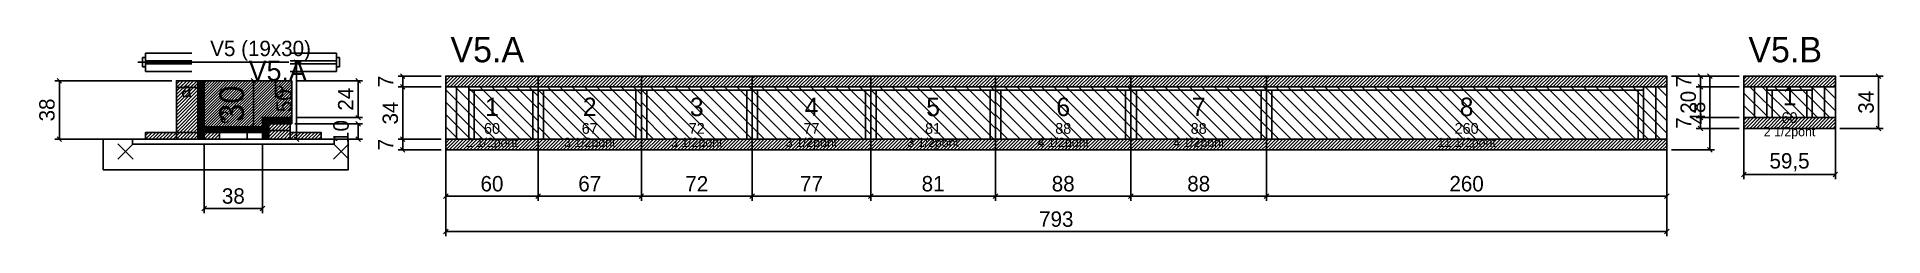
# Model space of a CAD drawing. Extents: x -69 to 1130, y -97 to 32.
import ezdxf
from ezdxf.enums import TextEntityAlignment as Align

# ---------------------------------------------------------------- set-up
doc = ezdxf.new("R2010")
doc.units = 0
for name, color, linetype in [('5', 5, 'Continuous'), ('barrote', 126, 'Continuous'), ('CONCRETO', 251, 'Continuous'), ('COTA', 241, 'Continuous'), ('Cota Seção (2x)', 241, 'Continuous'), ('detalhes', 7, 'Continuous'), ('Hachura', 251, 'Continuous'), ('Madeira', 126, 'Continuous'), ('NOMENCLATURA', 7, 'Continuous'), ('Painéis', 200, 'Continuous'), ('presilha', 224, 'Continuous'), ('Reaproveitamento', 30, 'Continuous'), ('SARR_2.2x7', 40, 'Continuous'), ('SARR_3.5x7', 81, 'Continuous'), ('SCO-___-LAJ', 224, 'Continuous'), ('TENSOR', 224, 'Continuous'), ('texto', 7, 'Continuous'), ('Texto Seção', 7, 'Continuous')]:
    doc.layers.add(name, color=color, linetype=linetype)
doc.dimstyles.new('PAINEL', dxfattribs={"dimtxt": 10, "dimasz": 3, "dimexe": 3, "dimexo": 3, "dimgap": 3, "dimtad": 1, "dimblk": 'OBLIQUE', "dimblk1": 'OBLIQUE', "dimcen": 2.5, "dimclrd": 4, "dimclre": 4, "dimclrt": 240, "dimazin": 3, "dimtfac": 1, "dimtmove": 0, "dimatfit": 3})
doc.dimstyles.new('SECAO2X', dxfattribs={"dimtxt": 16, "dimasz": 3, "dimexe": 3, "dimexo": 3, "dimgap": 3, "dimtad": 1, "dimblk": 'OBLIQUE', "dimblk1": 'OBLIQUE', "dimcen": 2.5, "dimclrd": 4, "dimclre": 4, "dimclrt": 240, "dimazin": 3, "dimtfac": 1, "dimtmove": 0, "dimatfit": 3})

# ---------------------------------------------------------------- blocks, each defined once
blk = doc.blocks.new('_OBLIQUE')
at = {"color": 0, "linetype": 'BYBLOCK'}
blk.add_line((-0.5, -0.5), (0.5, 0.5), dxfattribs=at)

msp = doc.modelspace()

# ---------------------------------------------------------------- hatches: boundary and pattern name
at = {"layer": 'COTA'}
h = msp.add_hatch(dxfattribs=at)
h.set_pattern_fill('ANSI31', scale=0.4)
h.paths.add_polyline_path([(40, -26), (40, 4), (97, 4), (97, -20), (78, -20), (78, -26)])
h = msp.add_hatch(dxfattribs=at)
h.set_pattern_fill('ANSI31', scale=0.5)
h.paths.add_polyline_path([(197, 0), (257, 0), (257, 7), (197, 7)])
h = msp.add_hatch(dxfattribs=at)
h.set_pattern_fill('ANSI31', scale=0.5)
h.paths.add_polyline_path([(257, 0), (324, 0), (324, 7), (257, 7)])
h = msp.add_hatch(dxfattribs=at)
h.set_pattern_fill('ANSI31', scale=0.5)
h.paths.add_polyline_path([(324, 0), (396, 0), (396, 7), (324, 7)])
h = msp.add_hatch(dxfattribs=at)
h.set_pattern_fill('ANSI31', scale=0.5)
h.paths.add_polyline_path([(396, 0), (473, 0), (473, 7), (396, 7)])
h = msp.add_hatch(dxfattribs=at)
h.set_pattern_fill('ANSI31', scale=0.5)
h.paths.add_polyline_path([(473, 0), (554, 0), (554, 7), (473, 7)])
h = msp.add_hatch(dxfattribs=at)
h.set_pattern_fill('ANSI31', scale=0.5)
h.paths.add_polyline_path([(554, 0), (642, 0), (642, 7), (554, 7)])
h = msp.add_hatch(dxfattribs=at)
h.set_pattern_fill('ANSI31', scale=0.5)
h.paths.add_polyline_path([(642, 0), (730, 0), (730, 7), (642, 7)])
h = msp.add_hatch(dxfattribs=at)
h.set_pattern_fill('ANSI31', scale=0.5)
h.paths.add_polyline_path([(730, 0), (990, 0), (990, 7), (730, 7)])
h = msp.add_hatch(dxfattribs=at)
h.set_pattern_fill('ANSI31', scale=0.5)
h.paths.add_polyline_path([(1040, 0), (1099.5, 0), (1099.5, 7), (1040, 7)])
h = msp.add_hatch(dxfattribs=at)
h.set_pattern_fill('ANSI31', scale=0.5)
h.paths.add_polyline_path([(1040, -27), (1099.5, -27), (1099.5, -20), (1040, -20)])
h = msp.add_hatch(dxfattribs=at)
h.set_pattern_fill('ANSI31', scale=0.5)
h.paths.add_polyline_path([(197, -41), (257, -41), (257, -34), (197, -34)])
h = msp.add_hatch(dxfattribs=at)
h.set_pattern_fill('ANSI31', scale=0.5)
h.paths.add_polyline_path([(257, -41), (324, -41), (324, -34), (257, -34)])
h = msp.add_hatch(dxfattribs=at)
h.set_pattern_fill('ANSI31', scale=0.5)
h.paths.add_polyline_path([(324, -41), (396, -41), (396, -34), (324, -34)])
h = msp.add_hatch(dxfattribs=at)
h.set_pattern_fill('ANSI31', scale=0.5)
h.paths.add_polyline_path([(396, -41), (473, -41), (473, -34), (396, -34)])
h = msp.add_hatch(dxfattribs=at)
h.set_pattern_fill('ANSI31', scale=0.5)
h.paths.add_polyline_path([(473, -41), (554, -41), (554, -34), (473, -34)])
h = msp.add_hatch(dxfattribs=at)
h.set_pattern_fill('ANSI31', scale=0.5)
h.paths.add_polyline_path([(554, -41), (642, -41), (642, -34), (554, -34)])
h = msp.add_hatch(dxfattribs=at)
h.set_pattern_fill('ANSI31', scale=0.5)
h.paths.add_polyline_path([(642, -41), (730, -41), (730, -34), (642, -34)])
h = msp.add_hatch(dxfattribs=at)
h.set_pattern_fill('ANSI31', scale=0.5)
h.paths.add_polyline_path([(730, -41), (990, -41), (990, -34), (730, -34)])
at = {"layer": 'Hachura'}
h = msp.add_hatch(dxfattribs=at)
h.set_pattern_fill('ANSI31', scale=0.5)
h.paths.add_polyline_path([(22, -34), (36, -34), (36, 4), (22, 4)])
h = msp.add_hatch(dxfattribs=at)
h.set_pattern_fill('ANSI31', scale=0.5)
h.paths.add_polyline_path([(22, -0.4), (36, -0.4), (36, 4), (22, 4)])
h = msp.add_hatch(dxfattribs=at)
h.set_pattern_fill('SOLID')
h.paths.add_polyline_path([(36, -34), (40, -34), (40, 4), (36, 4)])
h = msp.add_hatch(dxfattribs=at)
h.set_pattern_fill('SOLID')
h.paths.add_polyline_path([(78, -24), (97, -24), (97, -20), (78, -20)])
h = msp.add_hatch(dxfattribs=at)
h.set_pattern_fill('ANSI31', scale=0.5)
h.paths.add_polyline_path([(2, -34), (22, -34), (22, -29.6), (2, -29.6)])
h = msp.add_hatch(dxfattribs=at)
h.set_pattern_fill('SOLID')
h.paths.add_polyline_path([(40, -29.6), (78, -29.6), (78, -26), (40, -26)])
h = msp.add_hatch(dxfattribs=at)
h.set_pattern_fill('ANSI31', scale=0.5)
h.paths.add_polyline_path([(40, -34), (50, -34), (50, -29.6), (40, -29.6)])
h = msp.add_hatch(dxfattribs=at)
h.set_pattern_fill('SOLID')
h.paths.add_polyline_path([(78, -34), (82, -34), (82, -24), (78, -24)])
h = msp.add_hatch(dxfattribs=at)
h.set_pattern_fill('ANSI31', scale=0.5)
h.paths.add_polyline_path([(82, -34), (96, -34), (96, -24), (82, -24)])
h = msp.add_hatch(dxfattribs=at)
h.set_pattern_fill('ANSI31', scale=0.5)
h.paths.add_polyline_path([(82, -28.4), (96, -28.4), (96, -24), (82, -24)])
h = msp.add_hatch(dxfattribs=at)
h.set_pattern_fill('ANSI31', scale=0.5)
h.paths.add_polyline_path([(96, -34), (116, -34), (116, -29.6), (96, -29.6)])

# ---------------------------------------------------------------- linework, layer by layer
for p, q in [((0, 19), (0, 13)), ((2, 19), (0, 19)), ((2, 13), (0, 13)), ((2, 22), (32, 22)), ((2, 22), (2, 10)), ((2, 17), (32, 17)), ((2, 15), (32, 15)), ((96, 22), (126, 22)), ((96, 17), (126, 17)), ((96, 15), (126, 15)), ((126, 22), (126, 10)), ((126, 19), (128, 19)), ((126, 13), (128, 13)), ((128, 19), (128, 13)), ((2, 10), (32, 10)), ((96, 10), (126, 10))]:
    msp.add_line(p, q)
at = {"layer": 'barrote'}
msp.add_lwpolyline([(-25.5, -54), (133.5, -54), (133.5, -34), (-25.5, -34)], close=True, dxfattribs=at)
at = {"layer": 'CONCRETO'}
msp.add_lwpolyline([(40, -26), (40, 4), (97, 4), (97, -20), (78, -20), (78, -26)], close=True, dxfattribs=at)
at = {"layer": 'Madeira'}
for points in [[(22, -34), (36, -34), (36, 4), (22, 4)], [(22, -0.4), (36, -0.4), (36, 4), (22, 4)], [(2, -34), (22, -34), (22, -29.6), (2, -29.6)], [(22, -34), (36, -34), (36, -29.6), (22, -29.6)], [(40, -34), (50, -34), (50, -29.6), (40, -29.6)], [(68, -34), (78, -34), (78, -29.6), (68, -29.6)], [(82, -34), (96, -34), (96, -24), (82, -24)], [(82, -28.4), (96, -28.4), (96, -24), (82, -24)], [(96, -34), (116, -34), (116, -29.6), (96, -29.6)]]:
    msp.add_lwpolyline(points, close=True, dxfattribs=at)
at = {"layer": 'Painéis'}
for p, q in [((197, 0), (257, 0)), ((197, -34), (197, 0)), ((257, -34), (257, 0)), ((257, -34), (257, 0)), ((257, 0), (324, 0)), ((257, -34), (257, 0)), ((324, -34), (324, 0)), ((324, -34), (324, 0)), ((324, 0), (396, 0)), ((324, -34), (324, 0)), ((396, -34), (396, 0)), ((396, -34), (396, 0)), ((396, 0), (473, 0)), ((396, -34), (396, 0)), ((473, -34), (473, 0)), ((473, -34), (473, 0)), ((473, 0), (554, 0)), ((473, -34), (473, 0)), ((554, -34), (554, 0)), ((554, -34), (554, 0)), ((554, 0), (642, 0)), ((554, -34), (554, 0)), ((642, -34), (642, 0)), ((642, -34), (642, 0)), ((642, 0), (730, 0)), ((642, -34), (642, 0)), ((730, -34), (730, 0)), ((730, -34), (730, 0)), ((730, 0), (990, 0)), ((730, -34), (730, 0)), ((990, -34), (990, 0)), ((1040, 0), (1099.5, 0)), ((1040, -20), (1040, 0)), ((1099.5, -20), (1099.5, 0)), ((1040, -20), (1099.5, -20)), ((197, -34), (257, -34)), ((257, -34), (324, -34)), ((324, -34), (396, -34)), ((396, -34), (473, -34)), ((473, -34), (554, -34)), ((554, -34), (642, -34)), ((642, -34), (730, -34)), ((730, -34), (990, -34))]:
    msp.add_line(p, q, dxfattribs=at)
for points in [[(36, -34), (40, -34), (40, 4), (36, 4)], [(78, -24), (97, -24), (97, -20), (78, -20)], [(40, -29.6), (78, -29.6), (78, -26), (40, -26)], [(78, -34), (82, -34), (82, -24), (78, -24)]]:
    msp.add_lwpolyline(points, close=True, dxfattribs=at)
at = {"layer": 'presilha'}
for p, q in [((-16, -47), (-6, -37)), ((-16, -37), (-6, -47)), ((124, -47), (134, -37)), ((124, -37), (134, -47))]:
    msp.add_line(p, q, dxfattribs=at)
at = {"layer": 'Reaproveitamento', "color": 30}
for p, q in [((237, -34), (203, 0)), ((245, -34), (211, 0)), ((253, -34), (219, 0)), ((257, -30), (227, 0)), ((257, -22), (235, 0)), ((257, -14), (243, 0)), ((257, -6), (251, 0)), ((297, -34), (263, 0)), ((305, -34), (271, 0)), ((313, -34), (279, 0)), ((321, -34), (287, 0)), ((324, -29), (295, 0)), ((324, -21), (303, 0)), ((324, -13), (311, 0)), ((324, -5), (319, 0)), ((364, -34), (330, 0)), ((372, -34), (338, 0)), ((380, -34), (346, 0)), ((388, -34), (354, 0)), ((396, -34), (362, 0)), ((396, -26), (370, 0)), ((396, -18), (378, 0)), ((396, -10), (386, 0)), ((396, -2), (394, 0)), ((436, -34), (402, 0)), ((444, -34), (410, 0)), ((452, -34), (418, 0)), ((460, -34), (426, 0)), ((468, -34), (434, 0)), ((473, -31), (442, 0)), ((473, -23), (450, 0)), ((473, -15), (458, 0)), ((473, -7), (466, 0)), ((513, -34), (479, 0)), ((521, -34), (487, 0)), ((529, -34), (495, 0)), ((537, -34), (503, 0)), ((545, -34), (511, 0)), ((553, -34), (519, 0)), ((554, -27), (527, 0)), ((554, -19), (535, 0)), ((554, -11), (543, 0)), ((554, -3), (551, 0)), ((594, -34), (560, 0)), ((602, -34), (568, 0)), ((610, -34), (576, 0)), ((618, -34), (584, 0)), ((626, -34), (592, 0)), ((634, -34), (600, 0)), ((642, -34), (608, 0)), ((642, -26), (616, 0)), ((642, -18), (624, 0)), ((642, -10), (632, 0)), ((642, -2), (640, 0)), ((682, -34), (648, 0)), ((690, -34), (656, 0)), ((698, -34), (664, 0)), ((706, -34), (672, 0)), ((714, -34), (680, 0)), ((722, -34), (688, 0)), ((730, -34), (696, 0)), ((730, -26), (704, 0)), ((730, -18), (712, 0)), ((730, -10), (720, 0)), ((730, -2), (728, 0)), ((770, -34), (736, 0)), ((778, -34), (744, 0)), ((786, -34), (752, 0)), ((794, -34), (760, 0)), ((802, -34), (768, 0)), ((810, -34), (776, 0)), ((818, -34), (784, 0)), ((826, -34), (792, 0)), ((834, -34), (800, 0)), ((842, -34), (808, 0)), ((850, -34), (816, 0)), ((858, -34), (824, 0)), ((866, -34), (832, 0)), ((874, -34), (840, 0)), ((882, -34), (848, 0)), ((890, -34), (856, 0)), ((898, -34), (864, 0)), ((906, -34), (872, 0)), ((914, -34), (880, 0)), ((922, -34), (888, 0)), ((930, -34), (896, 0)), ((938, -34), (904, 0)), ((946, -34), (912, 0)), ((954, -34), (920, 0)), ((962, -34), (928, 0)), ((970, -34), (936, 0)), ((978, -34), (944, 0)), ((986, -34), (952, 0)), ((990, -30), (960, 0)), ((990, -22), (968, 0)), ((990, -14), (976, 0)), ((990, -6), (984, 0)), ((1064, -20), (1044, 0)), ((1072, -20), (1052, 0)), ((1080, -20), (1060, 0)), ((1088, -20), (1068, 0)), ((1096, -20), (1076, 0)), ((1099.5, -15.5), (1084, 0)), ((1099.5, -7.5), (1092, 0)), ((229, -34), (197, -2)), ((221, -34), (197, -10)), ((289, -34), (257, -2)), ((281, -34), (257, -10)), ((356, -34), (324, -2)), ((348, -34), (324, -10)), ((428, -34), (396, -2)), ((420, -34), (396, -10)), ((505, -34), (473, -2)), ((497, -34), (473, -10)), ((586, -34), (554, -2)), ((578, -34), (554, -10)), ((674, -34), (642, -2)), ((666, -34), (642, -10)), ((762, -34), (730, -2)), ((754, -34), (730, -10)), ((1056, -20), (1040, -4)), ((213, -34), (197, -18)), ((273, -34), (257, -18)), ((340, -34), (324, -18)), ((412, -34), (396, -18)), ((489, -34), (473, -18)), ((570, -34), (554, -18)), ((658, -34), (642, -18)), ((746, -34), (730, -18)), ((1048, -20), (1040, -12)), ((1040, -20), (1040, -20)), ((205, -34), (197, -26)), ((197, -34), (197, -34)), ((265, -34), (257, -26)), ((257, -34), (257, -34)), ((332, -34), (324, -26)), ((324, -34), (324, -34)), ((404, -34), (396, -26)), ((396, -34), (396, -34)), ((481, -34), (473, -26)), ((473, -34), (473, -34)), ((562, -34), (554, -26)), ((554, -34), (554, -34)), ((650, -34), (642, -26)), ((642, -34), (642, -34)), ((738, -34), (730, -26)), ((730, -34), (730, -34))]:
    msp.add_line(p, q, dxfattribs=at)
at = {"layer": 'SARR_2.2x7'}
for p, q in [((204, -34), (204, 0)), ((983, -34), (983, 0)), ((1047, -20), (1047, 0)), ((1092.5, -20), (1092.5, 0)), ((212, -2.2), (257, -2.2)), ((257, -2.2), (324, -2.2)), ((324, -2.2), (396, -2.2)), ((396, -2.2), (473, -2.2)), ((473, -2.2), (554, -2.2)), ((554, -2.2), (642, -2.2)), ((642, -2.2), (730, -2.2)), ((730, -2.2), (975, -2.2)), ((1055, -2.2), (1084.5, -2.2))]:
    msp.add_line(p, q, dxfattribs=at)
at = {"layer": 'SARR_3.5x7'}
for p, q in [((212, -34), (212, 0)), ((257, -34), (257, 0)), ((257, -34), (257, 0)), ((324, -34), (324, 0)), ((324, -34), (324, 0)), ((396, -34), (396, 0)), ((396, -34), (396, 0)), ((473, -34), (473, 0)), ((473, -34), (473, 0)), ((554, -34), (554, 0)), ((554, -34), (554, 0)), ((642, -34), (642, 0)), ((642, -34), (642, 0)), ((730, -34), (730, 0)), ((730, -34), (730, 0)), ((975, -34), (975, 0)), ((1055, -20), (1055, 0)), ((1084.5, -20), (1084.5, 0)), ((215.5, -34), (215.5, -2.2)), ((253.5, -34), (253.5, -2.2)), ((260.5, -34), (260.5, -2.2)), ((320.5, -34), (320.5, -2.2)), ((327.5, -34), (327.5, -2.2)), ((392.5, -34), (392.5, -2.2)), ((399.5, -34), (399.5, -2.2)), ((469.5, -34), (469.5, -2.2)), ((476.5, -34), (476.5, -2.2)), ((550.5, -34), (550.5, -2.2)), ((557.5, -34), (557.5, -2.2)), ((638.5, -34), (638.5, -2.2)), ((645.5, -34), (645.5, -2.2)), ((726.5, -34), (726.5, -2.2)), ((733.5, -34), (733.5, -2.2)), ((971.5, -34), (971.5, -2.2)), ((1058.5, -20), (1058.5, -2.2)), ((1081, -20), (1081, -2.2)), ((1055, -20), (1058.5, -20)), ((1081, -20), (1084.5, -20)), ((212, -34), (215.5, -34)), ((253.5, -34), (257, -34)), ((257, -34), (260.5, -34)), ((320.5, -34), (324, -34)), ((324, -34), (327.5, -34)), ((392.5, -34), (396, -34)), ((396, -34), (399.5, -34)), ((469.5, -34), (473, -34)), ((473, -34), (476.5, -34)), ((550.5, -34), (554, -34)), ((554, -34), (557.5, -34)), ((638.5, -34), (642, -34)), ((642, -34), (645.5, -34)), ((726.5, -34), (730, -34)), ((730, -34), (733.5, -34)), ((971.5, -34), (975, -34))]:
    msp.add_line(p, q, dxfattribs=at)
at = {"layer": 'SCO-___-LAJ'}
for points in [[(197, 0), (257, 0), (257, 7), (197, 7)], [(257, 0), (324, 0), (324, 7), (257, 7)], [(324, 0), (396, 0), (396, 7), (324, 7)], [(396, 0), (473, 0), (473, 7), (396, 7)], [(473, 0), (554, 0), (554, 7), (473, 7)], [(554, 0), (642, 0), (642, 7), (554, 7)], [(642, 0), (730, 0), (730, 7), (642, 7)], [(730, 0), (990, 0), (990, 7), (730, 7)], [(1040, 0), (1099.5, 0), (1099.5, 7), (1040, 7)], [(1040, -27), (1099.5, -27), (1099.5, -20), (1040, -20)], [(-6.5, -37.2), (124.5, -37.2), (124.5, -34), (-6.5, -34)], [(197, -41), (257, -41), (257, -34), (197, -34)], [(257, -41), (324, -41), (324, -34), (257, -34)], [(324, -41), (396, -41), (396, -34), (324, -34)], [(396, -41), (473, -41), (473, -34), (396, -34)], [(473, -41), (554, -41), (554, -34), (473, -34)], [(554, -41), (642, -41), (642, -34), (554, -34)], [(642, -41), (730, -41), (730, -34), (642, -34)], [(730, -41), (990, -41), (990, -34), (730, -34)]]:
    msp.add_lwpolyline(points, close=True, dxfattribs=at)
at = {"layer": 'TENSOR'}
msp.add_line((-3, 16), (95, 16), dxfattribs=at)

# ---------------------------------------------------------------- texts
at = {"layer": '5'}
for s, height, p in [('1', 12, (1069.75, -6)), ('1', 12, (227, -13)), ('2', 12, (290.5, -13)), ('3', 12, (360, -13)), ('4', 12, (434.5, -13)), ('5', 12, (513.5, -13)), ('6', 12, (598, -13)), ('7', 12, (686, -13)), ('8', 12, (860, -13)), ('60', 7, (227, -27)), ('67', 7, (290.5, -27)), ('72', 7, (360, -27)), ('77', 7, (434.5, -27)), ('81', 7, (513.5, -27)), ('88', 7, (598, -27)), ('88', 7, (686, -27)), ('260', 7, (860, -27)), ('60', 7, (1069.75, -20))]:
    msp.add_text(s, height=height, dxfattribs=at).set_placement(p, align=Align.MIDDLE_CENTER)
at = {"layer": 'detalhes'}
for s, p in [('a', (25, -6.7)), ('b', (85, -6.7)), ('c', (50, -23.5))]:
    msp.add_text(s, height=9.6, dxfattribs=at).set_placement(p)
at = {"layer": 'NOMENCLATURA'}
for s, p in [('V5.A', (200, 16)), ('V5.B', (1043, 16))]:
    msp.add_text(s, height=16.5, dxfattribs=at).set_placement(p)
at = {"layer": 'texto', "char_height": 6, "attachment_point": 5}
for s, insert in [('2 1/2pont', (227, -37)), ('3 1/2pont', (290.5, -37)), ('3 1/2pont', (360, -37)), ('3 1/2pont', (434.5, -37)), ('3 1/2pont', (513.5, -37)), ('4 1/2pont', (598, -37)), ('4 1/2pont', (686, -37)), ('11 1/2pont', (860, -37)), ('2 1/2pont', (1069.75, -30))]:
    msp.add_mtext(s, dxfattribs=dict(at, insert=insert))
at = {"layer": 'Texto Seção'}
for s, height, p in [('V5 (19x30)', 10, (44, 20)), ('V5.A', 13, (69, 4))]:
    msp.add_text(s, height=height, dxfattribs=at).set_placement(p)

# ---------------------------------------------------------------- dimensions: what is measured, and where the dimension line sits
at = {"layer": 'COTA'}
for base, p1, p2 in [((100, -34), (96, -34), (96, 16)), ((-54, -34), (2, -34), (22, 4)), ((140, -20), (97, -20), (97, 4)), ((169, 0), (197, 0), (197, 7)), ((169, -34), (197, -34), (197, 0)), ((1018, -41), (990, -41), (990, 7)), ((1012, 0), (1040, 0), (1040, 7)), ((1012, -20), (1040, -20), (1040, 0)), ((1127.5, -27), (1099.5, -27), (1099.5, 7)), ((140, -34), (96, -34), (96, -24)), ((1012, -27), (1040, -27), (1040, -20)), ((169, -41), (197, -41), (197, -34))]:
    msp.add_linear_dim(base=base, p1=p1, p2=p2, angle=90, dimstyle='PAINEL', dxfattribs=at).render()
for base, p1, p2 in [((1040, -57), (1040, -20), (1099.5, -20)), ((40, -79), (40, -34), (78, -34)), ((197, -71), (197, -34), (257, -34)), ((197, -94), (197, -34), (990, -34)), ((257, -71), (257, -34), (324, -34)), ((324, -71), (324, -34), (396, -34)), ((396, -71), (396, -34), (473, -34)), ((473, -71), (473, -34), (554, -34)), ((554, -71), (554, -34), (642, -34)), ((642, -71), (642, -34), (730, -34)), ((730, -71), (730, -34), (990, -34))]:
    msp.add_linear_dim(base=base, p1=p1, p2=p2, dimstyle='PAINEL', dxfattribs=at).render()
at = {"layer": 'Cota Seção (2x)'}
msp.add_linear_dim(base=(72, -26), p1=(40, -26), p2=(40, 4), angle=90, dimstyle='SECAO2X', dxfattribs=at).render()

doc.saveas('drawing.dxf')
